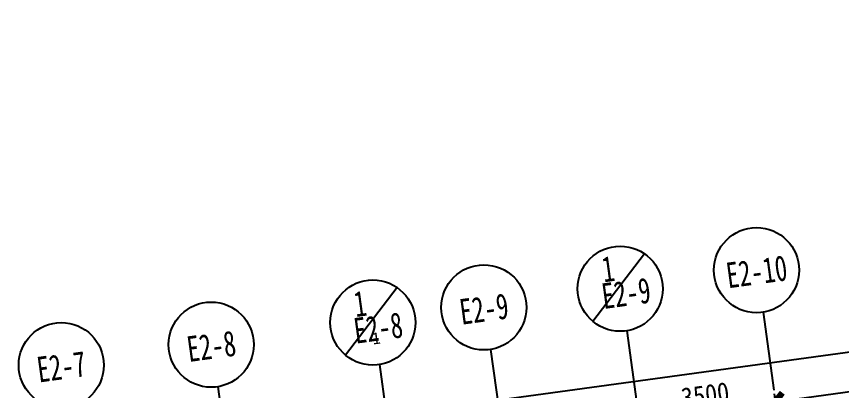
# Model space of a CAD drawing. Header units: millimetres. Extents: x 347599 to 1495443, y -100002 to 152717.
# Drawn here: x 1334104 to 1355088, y 140041 to 149555 of the extents above; entities that cross this region are included whole.
import ezdxf
from ezdxf.enums import TextEntityAlignment as Align

# ---------------------------------------------------------------- set-up
doc = ezdxf.new("R2010")
doc.units = ezdxf.units.MM
doc.header["$LTSCALE"] = 1000
doc.header["$PDMODE"] = 1
doc.linetypes.add('E-RG-1F$0$$0$DOTE', pattern=[2.42, 2, -0.2, 0.02, -0.2])
doc.layers.get('0').update_dxf_attribs({"linetype": 'CONTINUOUS'})
doc.layers.get('Defpoints').update_dxf_attribs({"linetype": 'CONTINUOUS'})
doc.layers.add('A—文字索引', color=40, linetype='CONTINUOUS')
doc.layers.add('A—轴线、尺寸', color=1, linetype='CONTINUOUS')
doc.styles.add('ARIAL', font='simhei.ttf', dxfattribs={"width": 0.9})
doc.dimstyles.new('200', dxfattribs={"dimscale": 200, "dimtxt": 2.5, "dimasz": 2, "dimexe": 1, "dimexo": 1, "dimgap": 0.8, "dimtad": 1, "dimdec": 0, "dimdsep": 46, "dimtxsty": 'ARIAL', "dimblk1": 'ARCHTICK', "dimblk2": 'ARCHTICK', "dimsah": 1, "dimcen": -0.9, "dimdle": 1, "dimclrd": 256, "dimclre": 256, "dimclrt": 40, "dimaunit": 1, "dimadec": 0, "dimazin": 0, "dimtfac": 0.35, "dimtdec": 0, "dimtix": 1, "dimtmove": 2, "dimatfit": 3, "dimldrblk": 'ARCHTICK', "dimfxl": 0, "dimtvp": 0.8, "dimtolj": 1, "dimtzin": 0, "dimarcsym": 0})

# ---------------------------------------------------------------- blocks, each defined once
blk = doc.blocks.new('_ArchTick')
at = {"color": 0, "linetype": 'ByBlock', "const_width": 0.4}
blk.add_lwpolyline([(-0.5, -0.5), (0.5, 0.5)], dxfattribs=at)
blk = doc.blocks.new('*D245')
at = {"layer": 'A—轴线、尺寸', "linetype": 'ByBlock', "lineweight": -2}
for p, q in [((1416467, 143634), (1415668, 149480)), ((1311465, 135035), (1415893, 149309)), ((1312544, 128617), (1311636, 135260))]:
    blk.add_line(p, q, dxfattribs=at)
at = {"layer": 'Defpoints', "color": 0, "linetype": 'ByBlock'}
for p in [(1415695, 149282), (1416494, 143435), (1312571, 128419, 0)]:
    blk.add_point(p, dxfattribs=at)
at = {"layer": 'A—轴线、尺寸', "linetype": 'ByBlock', "lineweight": -2, "xscale": 400, "yscale": 400, "zscale": 400}
for p, rotation in [((1415695, 149282), 7.783339566187075), ((1311663, 135062), 187.7833395661871)]:
    blk.add_blockref('_ArchTick', p, dxfattribs=dict(at, rotation=rotation))
at = {"layer": 'A—轴线、尺寸', "color": 40, "linetype": 'ByBlock', "insert": (1363623, 142581), "char_height": 500, "attachment_point": 5, "rotation": 7.7833, "style": 'ARIAL'}
blk.add_mtext('\\A1;105000', dxfattribs=at)
blk = doc.blocks.new('*D253')
at = {"layer": 'A—轴线、尺寸', "linetype": 'ByBlock', "lineweight": -2}
for p, q in [((1360997, 135951), (1360320, 140905)), ((1353213, 139732), (1360545, 140734)), ((1354061, 135003), (1353384, 139957))]:
    blk.add_line(p, q, dxfattribs=at)
at = {"layer": 'Defpoints', "color": 0, "linetype": 'ByBlock'}
for p in [(1360347, 140707), (1361024, 135753), (1354088, 134805)]:
    blk.add_point(p, dxfattribs=at)
at = {"layer": 'A—轴线、尺寸', "linetype": 'ByBlock', "lineweight": -2, "xscale": 400, "yscale": 400, "zscale": 400}
for p, rotation in [((1360347, 140707), 7.783339566187075), ((1353411, 139759), 187.7833395661871)]:
    blk.add_blockref('_ArchTick', p, dxfattribs=dict(at, rotation=rotation))
at = {"layer": 'A—轴线、尺寸', "color": 40, "linetype": 'ByBlock', "insert": (1356823, 140642), "char_height": 500, "attachment_point": 5, "rotation": 7.7833, "style": 'ARIAL'}
blk.add_mtext('\\A1;7000', dxfattribs=at)
blk = doc.blocks.new('*D314')
at = {"layer": 'A—轴线、尺寸', "linetype": 'ByBlock', "lineweight": -2}
for p, q in [((1349745, 139258), (1353609, 139786)), ((1354061, 135003), (1353384, 139957)), ((1350593, 134529), (1349916, 139483))]:
    blk.add_line(p, q, dxfattribs=at)
at = {"layer": 'Defpoints', "color": 0, "linetype": 'ByBlock'}
for p in [(1353411, 139759), (1354088, 134805), (1350621, 134331)]:
    blk.add_point(p, dxfattribs=at)
at = {"layer": 'A—轴线、尺寸', "linetype": 'ByBlock', "lineweight": -2, "xscale": 400, "yscale": 400, "zscale": 400}
for p, rotation in [((1353411, 139759), 7.783339566187075), ((1349943, 139285), 187.7833395661871)]:
    blk.add_blockref('_ArchTick', p, dxfattribs=dict(at, rotation=rotation))
at = {"layer": 'A—轴线、尺寸', "color": 40, "linetype": 'ByBlock', "insert": (1351621, 139931), "char_height": 500, "attachment_point": 5, "rotation": 7.7833, "style": 'ARIAL'}
blk.add_mtext('\\A1;3500', dxfattribs=at)
blk = doc.blocks.new('A$C56965FBB')
at = {"layer": 'A—轴线、尺寸', "linetype": 'ByBlock'}
for p, q in [((35881, 6647), (34571, 4925)), ((29590, 5787), (28279, 4065))]:
    blk.add_line(p, q, dxfattribs=at)
for centre in [(38733, 6230), (35265, 5756), (31798, 5282), (28974, 4896), (24862, 4334), (21048, 3812)]:
    blk.add_circle(centre, 1083, dxfattribs=at)
at = {"layer": 'A—文字索引', "style": 'ARIAL', "width": 0.7}
for s, p in [('1', (34958, 6262)), ('E2-10', (38738, 6194)), ('E2-9', (35418, 5646)), ('1', (28649, 5378)), ('E2-9', (31803, 5246)), ('E2-8', (29112, 4764)), ('E2-8', (24867, 4298)), ('E2-7', (21053, 3776))]:
    blk.add_text(s, height=650, rotation=7.7833, dxfattribs=at).set_placement(p, align=Align.MIDDLE_CENTER)
at = {"layer": 'A—文字索引', "style": 'ARIAL'}
blk.add_text('1', height=300, rotation=7.7833, dxfattribs=at).set_placement((29059, 4499), align=Align.MIDDLE_CENTER)

msp = doc.modelspace()

# ---------------------------------------------------------------- linework, layer by layer
at = {"layer": 'A—轴线、尺寸', "linetype": 'E-RG-1F$0$$0$DOTE'}
for p, q in [((1353100.1, 142034), (1357593.2, 109162.8)), ((1349632.4, 141560), (1354125.4, 108688.8)), ((1346164.6, 141086), (1350657.7, 108214.9)), ((1343340.9, 140700), (1347833.9, 107828.9)), ((1339229.1, 140138), (1343722.2, 107266.9))]:
    msp.add_line(p, q, dxfattribs=at)

# ---------------------------------------------------------------- block references
at = {"layer": 'A—文字索引'}
msp.add_blockref('A$C56965FBB', (1314194.4, 136873.9), dxfattribs=at)

# ---------------------------------------------------------------- dimensions: what is measured, and where the dimension line sits
at = {"layer": 'A—轴线、尺寸', "linetype": 'ByBlock'}
for base, p1, p2, picture, middle in [((1415695.3, 149281.7), (1312570.9, 128418.9, 0), (1416494.4, 143435.4), '*D245', (1363623.2, 142580.8)), ((1360346.7, 140707), (1354088.4, 134804.7), (1361023.9, 135752.7), '*D253', (1356823, 140642)), ((1353411.1, 139758.9), (1350620.5, 134330.6), (1354088.3, 134804.6), '*D314', (1351621.3, 139930.9))]:
    dim = msp.add_linear_dim(base=base, p1=p1, p2=p2, angle=7.78334, dimstyle='200', dxfattribs=at)
    dim.commit()
    dim.dimension.update_dxf_attribs({"geometry": picture, "text_midpoint": middle})

doc.saveas('drawing.dxf')
